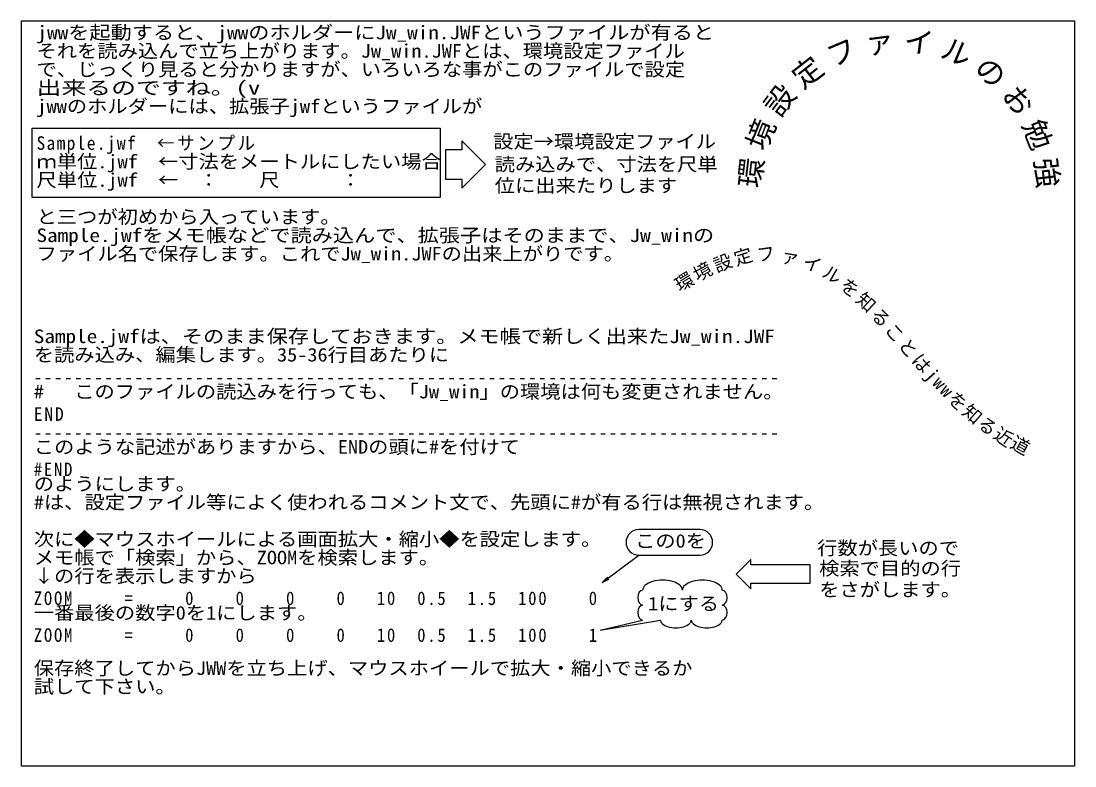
# Model space of a CAD drawing. Units: millimetres on the paper. Extents: x -143 to 143, y -101 to 101.
import ezdxf
from ezdxf.enums import TextEntityAlignment as Align

# ---------------------------------------------------------------- set-up
doc = ezdxf.new("R2010")
doc.units = ezdxf.units.MM
doc.layers.add('0-2_仕上', color=3, linetype='Continuous')
doc.layers.add('0-C', color=3, linetype='Continuous')
doc.styles.add('ＭＳ ゴシック', font='')
doc.styles.get('ＭＳ ゴシック').set_extended_font_data('MS Gothic')

msp = doc.modelspace()

# ---------------------------------------------------------------- linework, layer by layer
at = {"layer": '0-2_仕上', "color": 7}
for p, q in [((41.227, -36.925), (24.635, -36.925)), ((14.735, -51.265), (24.635, -43.84)), ((24.635, -43.84), (41.227, -43.84)), ((14.735, -51.265), (16.103, -49.805)), ((14.735, -51.265), (16.519, -50.361)), ((14.14, -64.144), (25.69, -61.444)), ((14.14, -64.144), (30.49, -61.444))]:
    msp.add_line(p, q, dxfattribs=at)
msp.add_lwpolyline([(-143, -101), (143, -101), (143, 101), (-143, 101)], close=True, dxfattribs=at)
at = {"layer": '0-2_仕上', "color": 1}
msp.add_lwpolyline([(-140.023, 71.965), (-29.283, 71.965), (-29.283, 53.121), (-140.023, 53.121)], close=True, dxfattribs=at)
at = {"layer": '0-2_仕上', "color": 7}
for centre, start, end in [((24.635, -40.382), 90, 270), ((41.227, -40.382), 270, 90)]:
    msp.add_arc(centre, 3.457, start, end, dxfattribs=at)
for centre, major_axis, ratio, start_param, end_param in [((31.087, -53.329), (5.398, 0), 0.5, 6.2831853, 9.424778), ((41.883, -53.329), (5.398, 0), 0.5, 6.2831853, 9.424778), ((25.69, -55.358), (0, -2.029), 0.65, 3.1415927, 6.2831853), ((47.281, -55.358), (0, 2.029), 0.65, 3.1415927, 6.2831853), ((25.69, -59.415), (0, -2.029), 0.65, 3.1415927, 6.2831853), ((47.281, -59.415), (0, 2.029), 0.65, 3.1415927, 6.2831853), ((34.688, -61.444), (-4.198, 0), 0.5, 6.2831853, 9.424778), ((43.083, -61.444), (-4.198, 0), 0.5, 6.2831853, 9.424778)]:
    msp.add_ellipse(centre, major_axis=major_axis, ratio=ratio, start_param=start_param, end_param=end_param, dxfattribs=at)
at = {"layer": '0-C', "color": 4}
for points in [[(-16.951, 62.119), (-23.351, 68.519), (-23.351, 66.119), (-27.828, 66.119), (-27.828, 58.119), (-23.351, 58.119), (-23.351, 55.719)], [(51.039, -48.981), (55.039, -52.981), (55.039, -51.481), (71.114, -51.481), (71.114, -46.481), (55.039, -46.481), (55.039, -44.981)]]:
    msp.add_lwpolyline(points, close=True, dxfattribs=at)

# ---------------------------------------------------------------- texts
at = {"layer": '0-2_仕上', "style": 'ＭＳ ゴシック'}
for s, width, p in [('jwwを起動すると、jwwのホルダーにJw_win.JWFというファイルが有ると', 1.15, (-138.806, 94.978)), ('それを読み込んで立ち上がります。Jw_win.JWFとは、環境設定ファイル', 1.1, (-138.806, 89.978)), ('で、じっくり見ると分かりますが、いろいろな事がこのファイルで設定', 1.1, (-138.806, 84.978)), ('出来るのですね。(v', 1.35, (-138.806, 79.978)), ('jwwのホルダーには、拡張子jwfというファイルが', 1.1, (-138.806, 74.978)), ('ｍ単位.jwf\u3000←寸法をメートルにしたい場合', 1.1, (-138.806, 59.978)), ('尺単位.jwf\u3000←\u3000：\u3000\u3000尺\u3000\u3000\u3000：', 1.1, (-138.806, 54.978)), ('と三つが初めから入っています。', 1.1, (-138.806, 44.978)), ('Sample.jwfをメモ帳などで読み込んで、拡張子はそのままで、Jw_winの', 1.15, (-138.806, 39.978)), ('ファイル名で保存します。これでJw_win.JWFの出来上がりです。', 1.1, (-138.806, 34.978)), ('Sample.jwfは、そのまま保存しておきます。メモ帳で新しく出来たJw_win.JWF', 1.15, (-139.54, 12.581)), ('を読み込み、編集します。35-36行目あたりに', 1.1, (-139.54, 7.581)), ('#   このファイルの読込みを行っても、「Jw_win」の環境は何も変更されません。', 1.1, (-139.54, -2.419)), ('このような記述がありますから、ENDの頭に#を付けて', 1.1, (-139.54, -17.419)), ('のようにします。', 1.1, (-139.54, -27.419)), ('#は、設定ファイル等によく使われるコメント文で、先頭に#が有る行は無視されます。', 1.1, (-139.54, -32.419)), ('次に◆マウスホイールによる画面拡大・縮小◆を設定します。', 1.1, (-139.54, -42.419)), ('この0を', 1.1, (23.63, -42.906)), ('メモ帳で「検索」から、ZOOMを検索します。', 1.1, (-139.54, -47.419)), ('↓の行を表示しますから', 1.1, (-139.54, -52.419)), ('一番最後の数字0を1にします。', 1.1, (-139.54, -62.419)), ('1にする', 1.1, (27.184, -59.91)), ('保存終了してからJWWを立ち上げ、マウスホイールで拡大・縮小できるか', 1.1, (-139.54, -77.419)), ('試して下さい。', 1.1, (-139.54, -82.419))]:
    msp.add_text(s, height=3.666, dxfattribs=dict(at, width=width)).set_placement(p, align=Align.BOTTOM_LEFT)
at = {"layer": '0-2_仕上', "color": 2, "style": 'ＭＳ ゴシック'}
for s, rotation, p in [('イ', 352.413, (96.042, 91.238)), ('フ', 22.76, (77.769, 86.692)), ('ァ', 7.587, (86.603, 90.181)), ('ル', 337.24, (105.428, 89.786)), ('定', 37.933, (70.157, 81.011)), ('の', 322.067, (114.108, 85.929)), ('設', 53.106, (64.297, 73.537)), ('お', 306.894, (121.475, 79.935)), ('境', 68.279, (60.598, 64.789)), ('勉', 291.721, (127.016, 72.221)), ('環', 83.452, (59.317, 55.378)), ('強', 276.548, (130.346, 63.325))]:
    msp.add_text(s, height=5.865, rotation=rotation, dxfattribs=at).set_placement(p, align=Align.BOTTOM_LEFT)
at = {"layer": '0-2_仕上', "char_height": 3.666, "attachment_point": 7, "style": 'ＭＳ ゴシック'}
for s, insert in [('\\T1.15;\\W0.95;Sample.jwf\u3000←サンプル', (-138.806, 64.978)), ('\\T1.22;\\W0.9;--------------------------------------------------------------------------', (-139.54, 2.581)), ('\\T1.21;\\W0.95;END', (-139.54, -7.419)), ('\\T1.22;\\W0.9;--------------------------------------------------------------------------', (-139.54, -12.419)), ('\\T1.22;\\W0.9;#END', (-139.54, -22.419)), ('\\T1.22;\\W0.9;ZOOM\\~\\~\\~\\~\\~=\\~\\~\\~\\~\\~0\\~\\~\\~\\~0\\~\\~\\~\\~0\\~\\~\\~\\~0\\~\\~\\~10\\~\\~0.5\\~\\~1.5\\~\\~100\\~\\~\\~\\~0', (-139.54, -57.419)), ('\\T1.22;\\W0.9;ZOOM\\~\\~\\~\\~\\~=\\~\\~\\~\\~\\~0\\~\\~\\~\\~0\\~\\~\\~\\~0\\~\\~\\~\\~0\\~\\~\\~10\\~\\~0.5\\~\\~1.5\\~\\~100\\~\\~\\~\\~1', (-139.54, -67.419))]:
    msp.add_mtext(s, dxfattribs=dict(at, insert=insert))
at = {"layer": '0-C', "style": 'ＭＳ ゴシック', "width": 1.1}
for s, p in [('設定→環境設定ファイル', (-14.873, 65.427)), ('読み込みで、寸法を尺単', (-14.46, 59.24)), ('位に出来たりします', (-14.46, 53.465)), ('行数が長いので', (73.039, -44.856)), ('検索で目的の行', (73.589, -50.356)), ('をさがします。', (73.589, -56.131))]:
    msp.add_text(s, height=3.666, dxfattribs=at).set_placement(p, align=Align.BOTTOM_LEFT)
at = {"layer": '0-C', "style": 'ＭＳ ゴシック'}
for s, rotation, p in [('設', 21.717, (46.201, 31.752)), ('定', 17.525, (51.454, 33.605)), ('フ', 7.752, (57.024, 34.637)), ('ァ', 350.742, (62.81, 34.579)), ('境', 28.72, (41.148, 29.297)), ('イ', 339.575, (68.347, 33.296)), ('ル', 329.975, (73.5, 30.961)), ('環', 31.598, (36.372, 26.473)), ('を', 322.514, (78.196, 27.865)), ('知', 317.186, (82.487, 24.283)), ('る', 313.728, (86.477, 20.411)), ('こ', 312.606, (90.252, 16.385)), ('と', 311.418, (93.927, 12.265)), ('は', 311.486, (97.56, 8.138)), ('j', 311.955, (101.218, 4.041)), ('w', 312.702, (103.243, 1.846)), ('w', 313.725, (105.299, -0.314)), ('を', 315.025, (107.394, -2.429)), ('知', 318.472, (111.358, -6.153)), ('る', 323.087, (115.513, -9.631)), ('近', 325.846, (119.949, -12.797)), ('道', 332.262, (124.614, -15.487))]:
    msp.add_text(s, height=3.666, rotation=rotation, dxfattribs=at).set_placement(p, align=Align.BOTTOM_LEFT)

doc.saveas('drawing.dxf')
